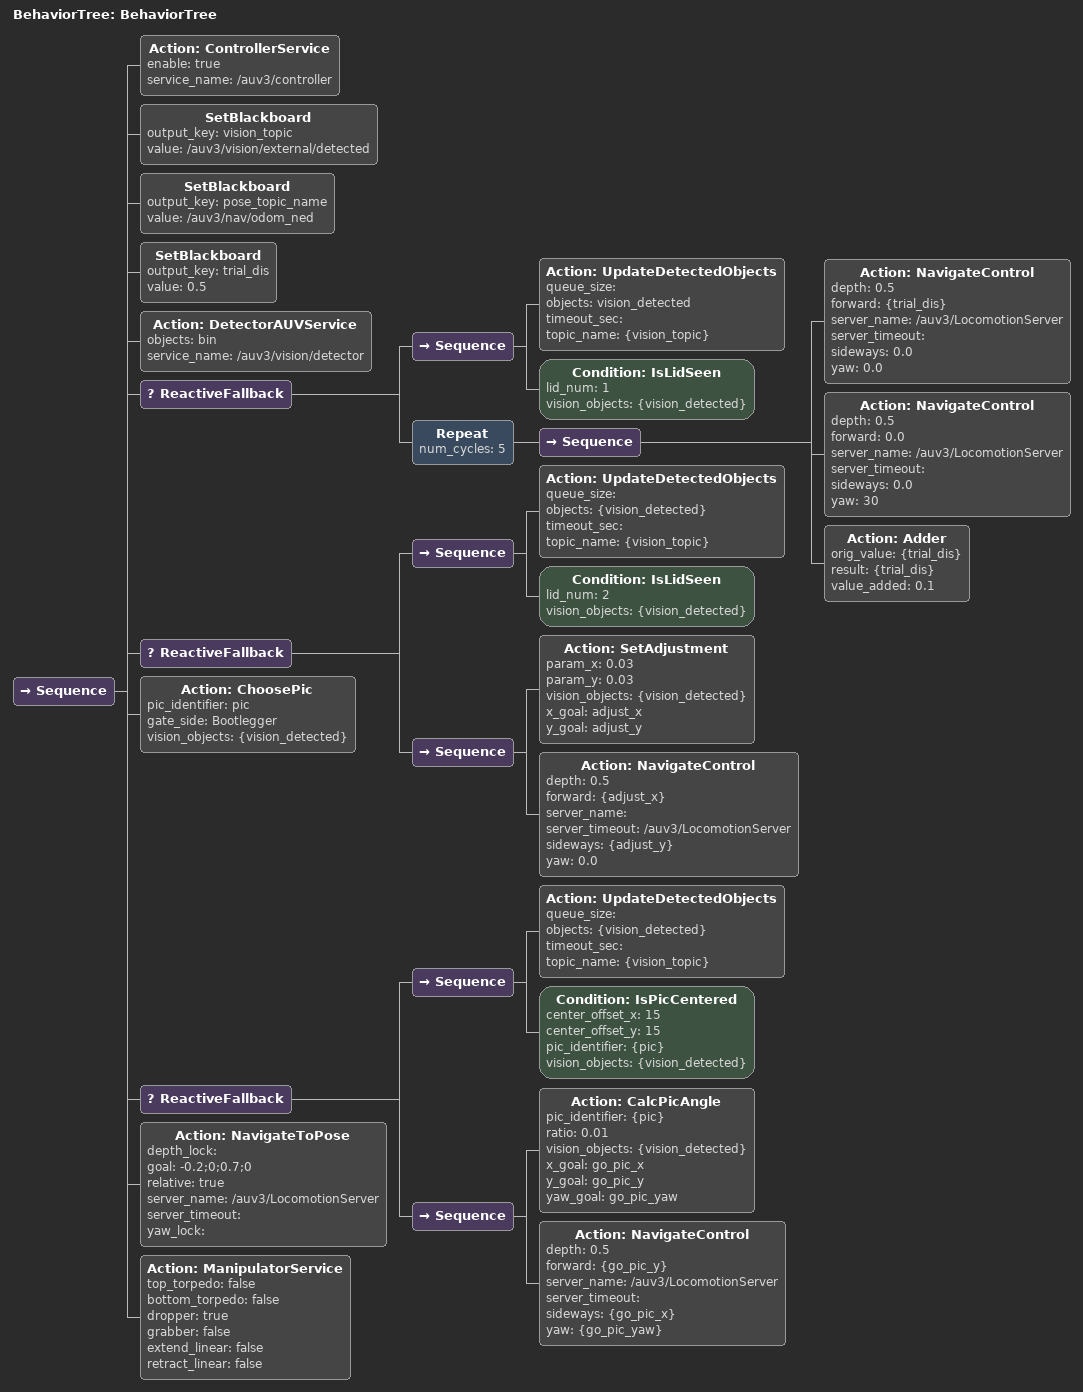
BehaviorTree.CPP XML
<?xml version="1.0"?>
<root main_tree_to_execute="BehaviorTree">
    <BehaviorTree ID="BehaviorTree">
        <Sequence>
            <Action ID="ControllerService" enable="true" service_name="/auv3/controller"/>
            <SetBlackboard output_key="vision_topic" value="/auv3/vision/external/detected"/>
            <SetBlackboard output_key="pose_topic_name" value="/auv3/nav/odom_ned"/>
            <SetBlackboard output_key="trial_dis" value="0.5"/>
            <Action ID="DetectorAUVService" objects="bin" service_name="/auv3/vision/detector"/>

            <!-- Move in spiral until seeing one lid -->
            <ReactiveFallback>
                <Sequence>
                    <Action ID="UpdateDetectedObjects" queue_size="" objects="vision_detected" timeout_sec="" topic_name="{vision_topic}"/>
                    <Condition ID="IsLidSeen" lid_num="1" vision_objects="{vision_detected}"/>
                </Sequence>
                <Repeat num_cycles="5">
                    <Sequence>
                        <Action ID="NavigateControl" depth="0.5" forward="{trial_dis}" server_name="/auv3/LocomotionServer" server_timeout="" sideways="0.0" yaw="0.0"/>
                        <Action ID="NavigateControl" depth="0.5" forward="0.0" server_name="/auv3/LocomotionServer" server_timeout="" sideways="0.0" yaw="30"/>
                        <Action ID="Adder" orig_value="{trial_dis}" result="{trial_dis}" value_added="0.1"/>
                    </Sequence>
                </Repeat>
            </ReactiveFallback>

            <ReactiveFallback>
                <Sequence>
                    <Action ID="UpdateDetectedObjects" queue_size="" objects="{vision_detected}" timeout_sec="" topic_name="{vision_topic}"/>
                    <Condition ID="IsLidSeen" lid_num="2" vision_objects="{vision_detected}"/>
                </Sequence>
                <Sequence>
                    <Action ID="SetAdjustment" param_x="0.03" param_y="0.03" vision_objects="{vision_detected}" x_goal="adjust_x" y_goal="adjust_y"/>
                    <Action ID="NavigateControl" depth="0.5" forward="{adjust_x}" server_name="" server_timeout="/auv3/LocomotionServer" sideways="{adjust_y}" yaw="0.0"/>
                </Sequence>
            </ReactiveFallback>
            <Action ID="ChoosePic" pic_identifier="pic" gate_side="Bootlegger" vision_objects="{vision_detected}"/>
            <ReactiveFallback>
                <Sequence>
                    <Action ID="UpdateDetectedObjects" queue_size="" objects="{vision_detected}" timeout_sec="" topic_name="{vision_topic}"/>
                    <Condition ID="IsPicCentered" center_offset_x="15" center_offset_y="15" pic_identifier="{pic}" vision_objects="{vision_detected}"/>
                </Sequence>
                <Sequence>
                    <Action ID="CalcPicAngle" pic_identifier="{pic}" ratio="0.01" vision_objects="{vision_detected}" x_goal="go_pic_x" y_goal="go_pic_y" yaw_goal="go_pic_yaw"/>
                    <Action ID="NavigateControl" depth="0.5" forward="{go_pic_y}" server_name="/auv3/LocomotionServer" server_timeout="" sideways="{go_pic_x}" yaw="{go_pic_yaw}"/>
                </Sequence>
            </ReactiveFallback>
            <Action ID="NavigateToPose" depth_lock="" goal="-0.2;0;0.7;0" relative="true" server_name="/auv3/LocomotionServer" server_timeout="" yaw_lock=""/>
            <Action ID="ManipulatorService" top_torpedo="false" bottom_torpedo="false" dropper="true" grabber="false" extend_linear="false" retract_linear="false"/>
        </Sequence>
    </BehaviorTree>
</root>
